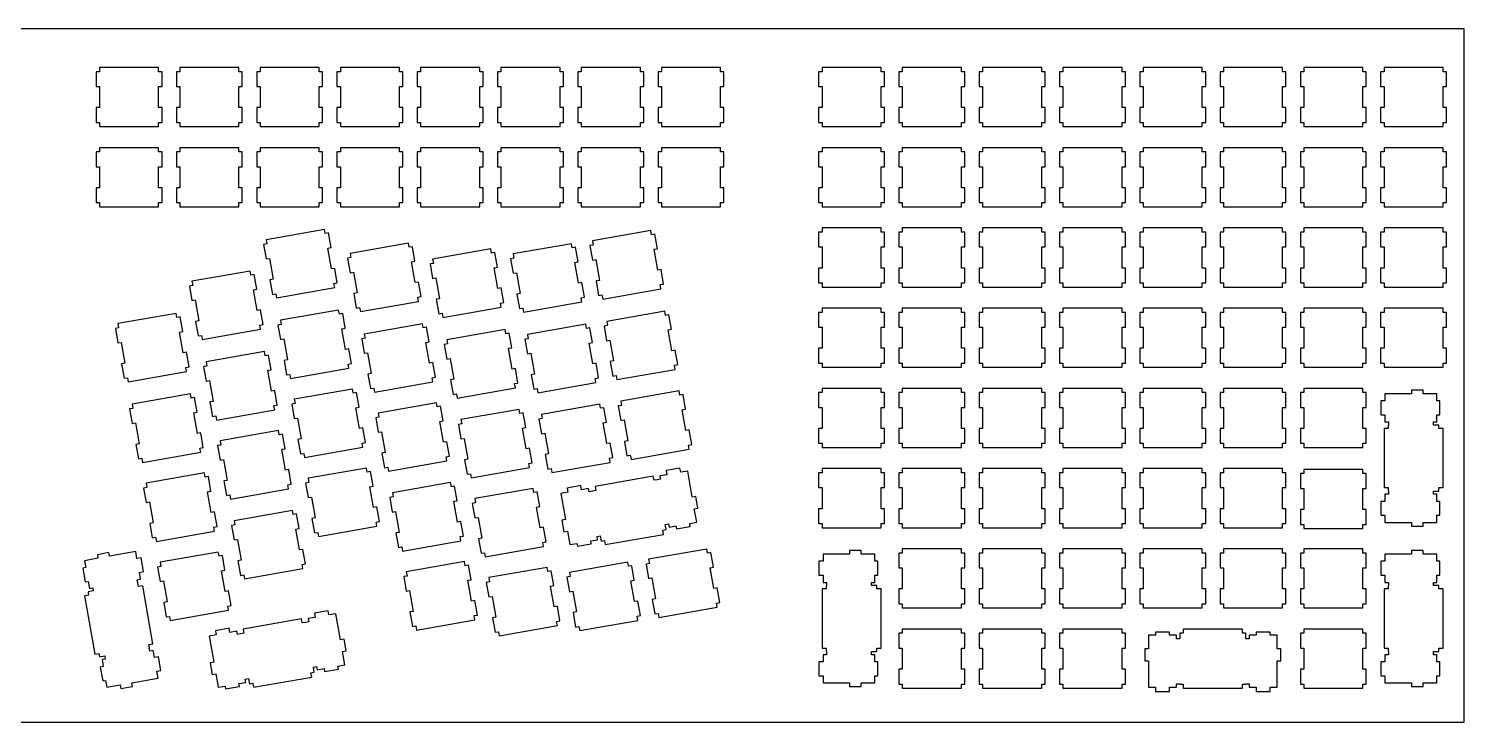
# Model space of a CAD drawing. Header units: millimetres. Extents: x 0 to 680, y 0 to 164.
# Drawn here: x 339.8 to 679.5, y 0 to 164.2 of the extents above; entities that cross this region are included whole.
import ezdxf

# ---------------------------------------------------------------- set-up
doc = ezdxf.new("R2010")
doc.units = ezdxf.units.MM
doc.layers.add('Layer1', color=7, linetype='CONTINUOUS')

msp = doc.modelspace()

# ---------------------------------------------------------------- linework, layer by layer
at = {"layer": 'Layer1'}
for points in [[(0, 0), (679.5, 0), (679.5, 164.25), (0, 164.25), (0, 0)], [(370.5, 142.07), (371.3, 142.07), (371.3, 145.57), (370.5, 145.57), (370.5, 150.57), (371.3, 150.57), (371.3, 154.07), (370.5, 154.07), (370.5, 155.07), (356.5, 155.07), (356.5, 154.07), (355.7, 154.07), (355.7, 150.57), (356.5, 150.57), (356.5, 145.57), (355.7, 145.57), (355.7, 142.07), (356.5, 142.07), (356.5, 141.07), (370.5, 141.07), (370.5, 142.07)], [(389.5, 142.07), (390.3, 142.07), (390.3, 145.57), (389.5, 145.57), (389.5, 150.57), (390.3, 150.57), (390.3, 154.07), (389.5, 154.07), (389.5, 155.07), (375.5, 155.07), (375.5, 154.07), (374.7, 154.07), (374.7, 150.57), (375.5, 150.57), (375.5, 145.57), (374.7, 145.57), (374.7, 142.07), (375.5, 142.07), (375.5, 141.07), (389.5, 141.07), (389.5, 142.07)], [(408.5, 142.07), (409.3, 142.07), (409.3, 145.57), (408.5, 145.57), (408.5, 150.57), (409.3, 150.57), (409.3, 154.07), (408.5, 154.07), (408.5, 155.07), (394.5, 155.07), (394.5, 154.07), (393.7, 154.07), (393.7, 150.57), (394.5, 150.57), (394.5, 145.57), (393.7, 145.57), (393.7, 142.07), (394.5, 142.07), (394.5, 141.07), (408.5, 141.07), (408.5, 142.07)], [(427.5, 142.07), (428.3, 142.07), (428.3, 145.57), (427.5, 145.57), (427.5, 150.57), (428.3, 150.57), (428.3, 154.07), (427.5, 154.07), (427.5, 155.07), (413.5, 155.07), (413.5, 154.07), (412.7, 154.07), (412.7, 150.57), (413.5, 150.57), (413.5, 145.57), (412.7, 145.57), (412.7, 142.07), (413.5, 142.07), (413.5, 141.07), (427.5, 141.07), (427.5, 142.07)], [(446.5, 142.07), (447.3, 142.07), (447.3, 145.57), (446.5, 145.57), (446.5, 150.57), (447.3, 150.57), (447.3, 154.07), (446.5, 154.07), (446.5, 155.07), (432.5, 155.07), (432.5, 154.07), (431.7, 154.07), (431.7, 150.57), (432.5, 150.57), (432.5, 145.57), (431.7, 145.57), (431.7, 142.07), (432.5, 142.07), (432.5, 141.07), (446.5, 141.07), (446.5, 142.07)], [(465.5, 142.07), (466.3, 142.07), (466.3, 145.57), (465.5, 145.57), (465.5, 150.57), (466.3, 150.57), (466.3, 154.07), (465.5, 154.07), (465.5, 155.07), (451.5, 155.07), (451.5, 154.07), (450.7, 154.07), (450.7, 150.57), (451.5, 150.57), (451.5, 145.57), (450.7, 145.57), (450.7, 142.07), (451.5, 142.07), (451.5, 141.07), (465.5, 141.07), (465.5, 142.07)], [(484.5, 142.07), (485.3, 142.07), (485.3, 145.57), (484.5, 145.57), (484.5, 150.57), (485.3, 150.57), (485.3, 154.07), (484.5, 154.07), (484.5, 155.07), (470.5, 155.07), (470.5, 154.07), (469.7, 154.07), (469.7, 150.57), (470.5, 150.57), (470.5, 145.57), (469.7, 145.57), (469.7, 142.07), (470.5, 142.07), (470.5, 141.07), (484.5, 141.07), (484.5, 142.07)], [(503.5, 142.07), (504.3, 142.07), (504.3, 145.57), (503.5, 145.57), (503.5, 150.57), (504.3, 150.57), (504.3, 154.07), (503.5, 154.07), (503.5, 155.07), (489.5, 155.07), (489.5, 154.07), (488.7, 154.07), (488.7, 150.57), (489.5, 150.57), (489.5, 145.57), (488.7, 145.57), (488.7, 142.07), (489.5, 142.07), (489.5, 141.07), (503.5, 141.07), (503.5, 142.07)], [(541.5, 142.07), (542.3, 142.07), (542.3, 145.57), (541.5, 145.57), (541.5, 150.57), (542.3, 150.57), (542.3, 154.07), (541.5, 154.07), (541.5, 155.07), (527.5, 155.07), (527.5, 154.07), (526.7, 154.07), (526.7, 150.57), (527.5, 150.57), (527.5, 145.57), (526.7, 145.57), (526.7, 142.07), (527.5, 142.07), (527.5, 141.07), (541.5, 141.07), (541.5, 142.07)], [(560.5, 142.07), (561.3, 142.07), (561.3, 145.57), (560.5, 145.57), (560.5, 150.57), (561.3, 150.57), (561.3, 154.07), (560.5, 154.07), (560.5, 155.07), (546.5, 155.07), (546.5, 154.07), (545.7, 154.07), (545.7, 150.57), (546.5, 150.57), (546.5, 145.57), (545.7, 145.57), (545.7, 142.07), (546.5, 142.07), (546.5, 141.07), (560.5, 141.07), (560.5, 142.07)], [(579.5, 142.07), (580.3, 142.07), (580.3, 145.57), (579.5, 145.57), (579.5, 150.57), (580.3, 150.57), (580.3, 154.07), (579.5, 154.07), (579.5, 155.07), (565.5, 155.07), (565.5, 154.07), (564.7, 154.07), (564.7, 150.57), (565.5, 150.57), (565.5, 145.57), (564.7, 145.57), (564.7, 142.07), (565.5, 142.07), (565.5, 141.07), (579.5, 141.07), (579.5, 142.07)], [(598.5, 142.07), (599.3, 142.07), (599.3, 145.57), (598.5, 145.57), (598.5, 150.57), (599.3, 150.57), (599.3, 154.07), (598.5, 154.07), (598.5, 155.07), (584.5, 155.07), (584.5, 154.07), (583.7, 154.07), (583.7, 150.57), (584.5, 150.57), (584.5, 145.57), (583.7, 145.57), (583.7, 142.07), (584.5, 142.07), (584.5, 141.07), (598.5, 141.07), (598.5, 142.07)], [(617.5, 142.07), (618.3, 142.07), (618.3, 145.57), (617.5, 145.57), (617.5, 150.57), (618.3, 150.57), (618.3, 154.07), (617.5, 154.07), (617.5, 155.07), (603.5, 155.07), (603.5, 154.07), (602.7, 154.07), (602.7, 150.57), (603.5, 150.57), (603.5, 145.57), (602.7, 145.57), (602.7, 142.07), (603.5, 142.07), (603.5, 141.07), (617.5, 141.07), (617.5, 142.07)], [(636.5, 142.07), (637.3, 142.07), (637.3, 145.57), (636.5, 145.57), (636.5, 150.57), (637.3, 150.57), (637.3, 154.07), (636.5, 154.07), (636.5, 155.07), (622.5, 155.07), (622.5, 154.07), (621.7, 154.07), (621.7, 150.57), (622.5, 150.57), (622.5, 145.57), (621.7, 145.57), (621.7, 142.07), (622.5, 142.07), (622.5, 141.07), (636.5, 141.07), (636.5, 142.07)], [(655.5, 142.07), (656.3, 142.07), (656.3, 145.57), (655.5, 145.57), (655.5, 150.57), (656.3, 150.57), (656.3, 154.07), (655.5, 154.07), (655.5, 155.07), (641.5, 155.07), (641.5, 154.07), (640.7, 154.07), (640.7, 150.57), (641.5, 150.57), (641.5, 145.57), (640.7, 145.57), (640.7, 142.07), (641.5, 142.07), (641.5, 141.07), (655.5, 141.07), (655.5, 142.07)], [(674.5, 142.07), (675.3, 142.07), (675.3, 145.57), (674.5, 145.57), (674.5, 150.57), (675.3, 150.57), (675.3, 154.07), (674.5, 154.07), (674.5, 155.07), (660.5, 155.07), (660.5, 154.07), (659.7, 154.07), (659.7, 150.57), (660.5, 150.57), (660.5, 145.57), (659.7, 145.57), (659.7, 142.07), (660.5, 142.07), (660.5, 141.07), (674.5, 141.07), (674.5, 142.07)], [(370.5, 123.07), (371.3, 123.07), (371.3, 126.57), (370.5, 126.57), (370.5, 131.57), (371.3, 131.57), (371.3, 135.07), (370.5, 135.07), (370.5, 136.07), (356.5, 136.07), (356.5, 135.07), (355.7, 135.07), (355.7, 131.57), (356.5, 131.57), (356.5, 126.57), (355.7, 126.57), (355.7, 123.07), (356.5, 123.07), (356.5, 122.07), (370.5, 122.07), (370.5, 123.07)], [(389.5, 123.07), (390.3, 123.07), (390.3, 126.57), (389.5, 126.57), (389.5, 131.57), (390.3, 131.57), (390.3, 135.07), (389.5, 135.07), (389.5, 136.07), (375.5, 136.07), (375.5, 135.07), (374.7, 135.07), (374.7, 131.57), (375.5, 131.57), (375.5, 126.57), (374.7, 126.57), (374.7, 123.07), (375.5, 123.07), (375.5, 122.07), (389.5, 122.07), (389.5, 123.07)], [(408.5, 123.07), (409.3, 123.07), (409.3, 126.57), (408.5, 126.57), (408.5, 131.57), (409.3, 131.57), (409.3, 135.07), (408.5, 135.07), (408.5, 136.07), (394.5, 136.07), (394.5, 135.07), (393.7, 135.07), (393.7, 131.57), (394.5, 131.57), (394.5, 126.57), (393.7, 126.57), (393.7, 123.07), (394.5, 123.07), (394.5, 122.07), (408.5, 122.07), (408.5, 123.07)], [(427.5, 123.07), (428.3, 123.07), (428.3, 126.57), (427.5, 126.57), (427.5, 131.57), (428.3, 131.57), (428.3, 135.07), (427.5, 135.07), (427.5, 136.07), (413.5, 136.07), (413.5, 135.07), (412.7, 135.07), (412.7, 131.57), (413.5, 131.57), (413.5, 126.57), (412.7, 126.57), (412.7, 123.07), (413.5, 123.07), (413.5, 122.07), (427.5, 122.07), (427.5, 123.07)], [(446.5, 123.07), (447.3, 123.07), (447.3, 126.57), (446.5, 126.57), (446.5, 131.57), (447.3, 131.57), (447.3, 135.07), (446.5, 135.07), (446.5, 136.07), (432.5, 136.07), (432.5, 135.07), (431.7, 135.07), (431.7, 131.57), (432.5, 131.57), (432.5, 126.57), (431.7, 126.57), (431.7, 123.07), (432.5, 123.07), (432.5, 122.07), (446.5, 122.07), (446.5, 123.07)], [(465.5, 123.07), (466.3, 123.07), (466.3, 126.57), (465.5, 126.57), (465.5, 131.57), (466.3, 131.57), (466.3, 135.07), (465.5, 135.07), (465.5, 136.07), (451.5, 136.07), (451.5, 135.07), (450.7, 135.07), (450.7, 131.57), (451.5, 131.57), (451.5, 126.57), (450.7, 126.57), (450.7, 123.07), (451.5, 123.07), (451.5, 122.07), (465.5, 122.07), (465.5, 123.07)], [(484.5, 123.07), (485.3, 123.07), (485.3, 126.57), (484.5, 126.57), (484.5, 131.57), (485.3, 131.57), (485.3, 135.07), (484.5, 135.07), (484.5, 136.07), (470.5, 136.07), (470.5, 135.07), (469.7, 135.07), (469.7, 131.57), (470.5, 131.57), (470.5, 126.57), (469.7, 126.57), (469.7, 123.07), (470.5, 123.07), (470.5, 122.07), (484.5, 122.07), (484.5, 123.07)], [(503.5, 123.07), (504.3, 123.07), (504.3, 126.57), (503.5, 126.57), (503.5, 131.57), (504.3, 131.57), (504.3, 135.07), (503.5, 135.07), (503.5, 136.07), (489.5, 136.07), (489.5, 135.07), (488.7, 135.07), (488.7, 131.57), (489.5, 131.57), (489.5, 126.57), (488.7, 126.57), (488.7, 123.07), (489.5, 123.07), (489.5, 122.07), (503.5, 122.07), (503.5, 123.07)], [(541.5, 123.07), (542.3, 123.07), (542.3, 126.57), (541.5, 126.57), (541.5, 131.57), (542.3, 131.57), (542.3, 135.07), (541.5, 135.07), (541.5, 136.07), (527.5, 136.07), (527.5, 135.07), (526.7, 135.07), (526.7, 131.57), (527.5, 131.57), (527.5, 126.57), (526.7, 126.57), (526.7, 123.07), (527.5, 123.07), (527.5, 122.07), (541.5, 122.07), (541.5, 123.07)], [(560.5, 123.07), (561.3, 123.07), (561.3, 126.57), (560.5, 126.57), (560.5, 131.57), (561.3, 131.57), (561.3, 135.07), (560.5, 135.07), (560.5, 136.07), (546.5, 136.07), (546.5, 135.07), (545.7, 135.07), (545.7, 131.57), (546.5, 131.57), (546.5, 126.57), (545.7, 126.57), (545.7, 123.07), (546.5, 123.07), (546.5, 122.07), (560.5, 122.07), (560.5, 123.07)], [(579.5, 123.07), (580.3, 123.07), (580.3, 126.57), (579.5, 126.57), (579.5, 131.57), (580.3, 131.57), (580.3, 135.07), (579.5, 135.07), (579.5, 136.07), (565.5, 136.07), (565.5, 135.07), (564.7, 135.07), (564.7, 131.57), (565.5, 131.57), (565.5, 126.57), (564.7, 126.57), (564.7, 123.07), (565.5, 123.07), (565.5, 122.07), (579.5, 122.07), (579.5, 123.07)], [(598.5, 123.07), (599.3, 123.07), (599.3, 126.57), (598.5, 126.57), (598.5, 131.57), (599.3, 131.57), (599.3, 135.07), (598.5, 135.07), (598.5, 136.07), (584.5, 136.07), (584.5, 135.07), (583.7, 135.07), (583.7, 131.57), (584.5, 131.57), (584.5, 126.57), (583.7, 126.57), (583.7, 123.07), (584.5, 123.07), (584.5, 122.07), (598.5, 122.07), (598.5, 123.07)], [(617.5, 123.07), (618.3, 123.07), (618.3, 126.57), (617.5, 126.57), (617.5, 131.57), (618.3, 131.57), (618.3, 135.07), (617.5, 135.07), (617.5, 136.07), (603.5, 136.07), (603.5, 135.07), (602.7, 135.07), (602.7, 131.57), (603.5, 131.57), (603.5, 126.57), (602.7, 126.57), (602.7, 123.07), (603.5, 123.07), (603.5, 122.07), (617.5, 122.07), (617.5, 123.07)], [(636.5, 123.07), (637.3, 123.07), (637.3, 126.57), (636.5, 126.57), (636.5, 131.57), (637.3, 131.57), (637.3, 135.07), (636.5, 135.07), (636.5, 136.07), (622.5, 136.07), (622.5, 135.07), (621.7, 135.07), (621.7, 131.57), (622.5, 131.57), (622.5, 126.57), (621.7, 126.57), (621.7, 123.07), (622.5, 123.07), (622.5, 122.07), (636.5, 122.07), (636.5, 123.07)], [(655.5, 123.07), (656.3, 123.07), (656.3, 126.57), (655.5, 126.57), (655.5, 131.57), (656.3, 131.57), (656.3, 135.07), (655.5, 135.07), (655.5, 136.07), (641.5, 136.07), (641.5, 135.07), (640.7, 135.07), (640.7, 131.57), (641.5, 131.57), (641.5, 126.57), (640.7, 126.57), (640.7, 123.07), (641.5, 123.07), (641.5, 122.07), (655.5, 122.07), (655.5, 123.07)], [(674.5, 123.07), (675.3, 123.07), (675.3, 126.57), (674.5, 126.57), (674.5, 131.57), (675.3, 131.57), (675.3, 135.07), (674.5, 135.07), (674.5, 136.07), (660.5, 136.07), (660.5, 135.07), (659.7, 135.07), (659.7, 131.57), (660.5, 131.57), (660.5, 126.57), (659.7, 126.57), (659.7, 123.07), (660.5, 123.07), (660.5, 122.07), (674.5, 122.07), (674.5, 123.07)], [(411.9903, 103.9153), (412.7782, 104.0542), (412.1704, 107.5011), (411.3826, 107.3622), (410.5143, 112.2862), (411.3022, 112.4251), (410.6944, 115.8719), (409.9066, 115.733), (409.7329, 116.7178), (395.9456, 114.2868), (396.1192, 113.3019), (395.3314, 113.163), (395.9392, 109.7162), (396.727, 109.8551), (397.5953, 104.9311), (396.8074, 104.7922), (397.4152, 101.3453), (398.203, 101.4843), (398.3767, 100.4994), (412.164, 102.9305), (411.9903, 103.9153)], [(489.2112, 103.6404), (489.9991, 103.7793), (489.3913, 107.2262), (488.6035, 107.0872), (487.7352, 112.0113), (488.5231, 112.1502), (487.9153, 115.597), (487.1274, 115.4581), (486.9538, 116.4429), (473.1665, 114.0118), (473.3401, 113.027), (472.5523, 112.8881), (473.1601, 109.4413), (473.9479, 109.5802), (474.8161, 104.6562), (474.0283, 104.5173), (474.6361, 101.0704), (475.4239, 101.2093), (475.5976, 100.2245), (489.3849, 102.6556), (489.2112, 103.6404)], [(541.5, 104.07), (542.3, 104.07), (542.3, 107.57), (541.5, 107.57), (541.5, 112.57), (542.3, 112.57), (542.3, 116.07), (541.5, 116.07), (541.5, 117.07), (527.5, 117.07), (527.5, 116.07), (526.7, 116.07), (526.7, 112.57), (527.5, 112.57), (527.5, 107.57), (526.7, 107.57), (526.7, 104.07), (527.5, 104.07), (527.5, 103.07), (541.5, 103.07), (541.5, 104.07)], [(560.5, 104.07), (561.3, 104.07), (561.3, 107.57), (560.5, 107.57), (560.5, 112.57), (561.3, 112.57), (561.3, 116.07), (560.5, 116.07), (560.5, 117.07), (546.5, 117.07), (546.5, 116.07), (545.7, 116.07), (545.7, 112.57), (546.5, 112.57), (546.5, 107.57), (545.7, 107.57), (545.7, 104.07), (546.5, 104.07), (546.5, 103.07), (560.5, 103.07), (560.5, 104.07)], [(579.5, 104.07), (580.3, 104.07), (580.3, 107.57), (579.5, 107.57), (579.5, 112.57), (580.3, 112.57), (580.3, 116.07), (579.5, 116.07), (579.5, 117.07), (565.5, 117.07), (565.5, 116.07), (564.7, 116.07), (564.7, 112.57), (565.5, 112.57), (565.5, 107.57), (564.7, 107.57), (564.7, 104.07), (565.5, 104.07), (565.5, 103.07), (579.5, 103.07), (579.5, 104.07)], [(598.5, 104.07), (599.3, 104.07), (599.3, 107.57), (598.5, 107.57), (598.5, 112.57), (599.3, 112.57), (599.3, 116.07), (598.5, 116.07), (598.5, 117.07), (584.5, 117.07), (584.5, 116.07), (583.7, 116.07), (583.7, 112.57), (584.5, 112.57), (584.5, 107.57), (583.7, 107.57), (583.7, 104.07), (584.5, 104.07), (584.5, 103.07), (598.5, 103.07), (598.5, 104.07)], [(617.5, 104.07), (618.3, 104.07), (618.3, 107.57), (617.5, 107.57), (617.5, 112.57), (618.3, 112.57), (618.3, 116.07), (617.5, 116.07), (617.5, 117.07), (603.5, 117.07), (603.5, 116.07), (602.7, 116.07), (602.7, 112.57), (603.5, 112.57), (603.5, 107.57), (602.7, 107.57), (602.7, 104.07), (603.5, 104.07), (603.5, 103.07), (617.5, 103.07), (617.5, 104.07)], [(636.5, 104.07), (637.3, 104.07), (637.3, 107.57), (636.5, 107.57), (636.5, 112.57), (637.3, 112.57), (637.3, 116.07), (636.5, 116.07), (636.5, 117.07), (622.5, 117.07), (622.5, 116.07), (621.7, 116.07), (621.7, 112.57), (622.5, 112.57), (622.5, 107.57), (621.7, 107.57), (621.7, 104.07), (622.5, 104.07), (622.5, 103.07), (636.5, 103.07), (636.5, 104.07)], [(655.5, 104.07), (656.3, 104.07), (656.3, 107.57), (655.5, 107.57), (655.5, 112.57), (656.3, 112.57), (656.3, 116.07), (655.5, 116.07), (655.5, 117.07), (641.5, 117.07), (641.5, 116.07), (640.7, 116.07), (640.7, 112.57), (641.5, 112.57), (641.5, 107.57), (640.7, 107.57), (640.7, 104.07), (641.5, 104.07), (641.5, 103.07), (655.5, 103.07), (655.5, 104.07)], [(674.5, 104.07), (675.3, 104.07), (675.3, 107.57), (674.5, 107.57), (674.5, 112.57), (675.3, 112.57), (675.3, 116.07), (674.5, 116.07), (674.5, 117.07), (660.5, 117.07), (660.5, 116.07), (659.7, 116.07), (659.7, 112.57), (660.5, 112.57), (660.5, 107.57), (659.7, 107.57), (659.7, 104.07), (660.5, 104.07), (660.5, 103.07), (674.5, 103.07), (674.5, 104.07)], [(431.8564, 100.6657), (432.6443, 100.8046), (432.0365, 104.2514), (431.2487, 104.1125), (430.3804, 109.0365), (431.1683, 109.1755), (430.5605, 112.6223), (429.7727, 112.4834), (429.599, 113.4682), (415.8117, 111.0371), (415.9854, 110.0523), (415.1975, 109.9134), (415.8053, 106.4665), (416.5931, 106.6055), (417.4614, 101.6814), (416.6735, 101.5425), (417.2813, 98.0957), (418.0691, 98.2346), (418.2428, 97.2498), (432.0301, 99.6809), (431.8564, 100.6657)], [(470.4669, 100.5282), (471.2547, 100.6671), (470.647, 104.114), (469.8591, 103.975), (468.9909, 108.8991), (469.7787, 109.038), (469.171, 112.4848), (468.3831, 112.3459), (468.2095, 113.3307), (454.4222, 110.8996), (454.5958, 109.9148), (453.808, 109.7759), (454.4157, 106.3291), (455.2036, 106.468), (456.0718, 101.544), (455.284, 101.405), (455.8917, 97.9582), (456.6796, 98.0971), (456.8532, 97.1123), (470.6405, 99.5434), (470.4669, 100.5282)], [(451.3926, 99.2871), (452.1805, 99.4261), (451.5727, 102.8729), (450.7848, 102.734), (449.9166, 107.658), (450.7044, 107.7969), (450.0967, 111.2438), (449.3088, 111.1048), (449.1352, 112.0896), (435.3479, 109.6586), (435.5215, 108.6738), (434.7337, 108.5348), (435.3414, 105.088), (436.1293, 105.2269), (436.9975, 100.3029), (436.2097, 100.164), (436.8175, 96.7172), (437.6053, 96.8561), (437.779, 95.8713), (451.5663, 98.3023), (451.3926, 99.2871)], [(394.4337, 94.067), (395.2216, 94.206), (394.6138, 97.6528), (393.826, 97.5139), (392.9577, 102.4379), (393.7456, 102.5768), (393.1378, 106.0237), (392.35, 105.8847), (392.1763, 106.8695), (378.389, 104.4385), (378.5627, 103.4537), (377.7748, 103.3147), (378.3826, 99.8679), (379.1704, 100.0068), (380.0387, 95.0828), (379.2508, 94.9439), (379.8586, 91.497), (380.6464, 91.636), (380.8201, 90.6512), (394.6074, 93.0822), (394.4337, 94.067)], [(376.9101, 84.0316), (377.698, 84.1706), (377.0902, 87.6174), (376.3024, 87.4785), (375.4341, 92.4025), (376.222, 92.5414), (375.6142, 95.9882), (374.8264, 95.8493), (374.6527, 96.8341), (360.8654, 94.4031), (361.0391, 93.4183), (360.2512, 93.2793), (360.859, 89.8325), (361.6468, 89.9714), (362.5151, 85.0474), (361.7272, 84.9085), (362.335, 81.4616), (363.1228, 81.6006), (363.2965, 80.6158), (377.0838, 83.0468), (376.9101, 84.0316)], [(415.3556, 84.8298), (416.1435, 84.9687), (415.5357, 88.4155), (414.7479, 88.2766), (413.8796, 93.2006), (414.6675, 93.3395), (414.0597, 96.7864), (413.2719, 96.6474), (413.0982, 97.6323), (399.3109, 95.2012), (399.4845, 94.2164), (398.6967, 94.0775), (399.3045, 90.6306), (400.0923, 90.7695), (400.9606, 85.8455), (400.1727, 85.7066), (400.7805, 82.2598), (401.5683, 82.3987), (401.742, 81.4139), (415.5293, 83.8449), (415.3556, 84.8298)], [(492.5765, 84.5548), (493.3644, 84.6938), (492.7566, 88.1406), (491.9688, 88.0017), (491.1005, 92.9257), (491.8884, 93.0646), (491.2806, 96.5115), (490.4927, 96.3725), (490.3191, 97.3573), (476.5318, 94.9263), (476.7054, 93.9415), (475.9176, 93.8025), (476.5254, 90.3557), (477.3132, 90.4946), (478.1814, 85.5706), (477.3936, 85.4317), (478.0014, 81.9848), (478.7892, 82.1238), (478.9629, 81.139), (492.7502, 83.57), (492.5765, 84.5548)], [(541.5, 85.07), (542.3, 85.07), (542.3, 88.57), (541.5, 88.57), (541.5, 93.57), (542.3, 93.57), (542.3, 97.07), (541.5, 97.07), (541.5, 98.07), (527.5, 98.07), (527.5, 97.07), (526.7, 97.07), (526.7, 93.57), (527.5, 93.57), (527.5, 88.57), (526.7, 88.57), (526.7, 85.07), (527.5, 85.07), (527.5, 84.07), (541.5, 84.07), (541.5, 85.07)], [(560.5, 85.07), (561.3, 85.07), (561.3, 88.57), (560.5, 88.57), (560.5, 93.57), (561.3, 93.57), (561.3, 97.07), (560.5, 97.07), (560.5, 98.07), (546.5, 98.07), (546.5, 97.07), (545.7, 97.07), (545.7, 93.57), (546.5, 93.57), (546.5, 88.57), (545.7, 88.57), (545.7, 85.07), (546.5, 85.07), (546.5, 84.07), (560.5, 84.07), (560.5, 85.07)], [(579.5, 85.07), (580.3, 85.07), (580.3, 88.57), (579.5, 88.57), (579.5, 93.57), (580.3, 93.57), (580.3, 97.07), (579.5, 97.07), (579.5, 98.07), (565.5, 98.07), (565.5, 97.07), (564.7, 97.07), (564.7, 93.57), (565.5, 93.57), (565.5, 88.57), (564.7, 88.57), (564.7, 85.07), (565.5, 85.07), (565.5, 84.07), (579.5, 84.07), (579.5, 85.07)], [(598.5, 85.07), (599.3, 85.07), (599.3, 88.57), (598.5, 88.57), (598.5, 93.57), (599.3, 93.57), (599.3, 97.07), (598.5, 97.07), (598.5, 98.07), (584.5, 98.07), (584.5, 97.07), (583.7, 97.07), (583.7, 93.57), (584.5, 93.57), (584.5, 88.57), (583.7, 88.57), (583.7, 85.07), (584.5, 85.07), (584.5, 84.07), (598.5, 84.07), (598.5, 85.07)], [(617.5, 85.07), (618.3, 85.07), (618.3, 88.57), (617.5, 88.57), (617.5, 93.57), (618.3, 93.57), (618.3, 97.07), (617.5, 97.07), (617.5, 98.07), (603.5, 98.07), (603.5, 97.07), (602.7, 97.07), (602.7, 93.57), (603.5, 93.57), (603.5, 88.57), (602.7, 88.57), (602.7, 85.07), (603.5, 85.07), (603.5, 84.07), (617.5, 84.07), (617.5, 85.07)], [(636.5, 85.07), (637.3, 85.07), (637.3, 88.57), (636.5, 88.57), (636.5, 93.57), (637.3, 93.57), (637.3, 97.07), (636.5, 97.07), (636.5, 98.07), (622.5, 98.07), (622.5, 97.07), (621.7, 97.07), (621.7, 93.57), (622.5, 93.57), (622.5, 88.57), (621.7, 88.57), (621.7, 85.07), (622.5, 85.07), (622.5, 84.07), (636.5, 84.07), (636.5, 85.07)], [(655.5, 85.07), (656.3, 85.07), (656.3, 88.57), (655.5, 88.57), (655.5, 93.57), (656.3, 93.57), (656.3, 97.07), (655.5, 97.07), (655.5, 98.07), (641.5, 98.07), (641.5, 97.07), (640.7, 97.07), (640.7, 93.57), (641.5, 93.57), (641.5, 88.57), (640.7, 88.57), (640.7, 85.07), (641.5, 85.07), (641.5, 84.07), (655.5, 84.07), (655.5, 85.07)], [(674.5, 85.07), (675.3, 85.07), (675.3, 88.57), (674.5, 88.57), (674.5, 93.57), (675.3, 93.57), (675.3, 97.07), (674.5, 97.07), (674.5, 98.07), (660.5, 98.07), (660.5, 97.07), (659.7, 97.07), (659.7, 93.57), (660.5, 93.57), (660.5, 88.57), (659.7, 88.57), (659.7, 85.07), (660.5, 85.07), (660.5, 84.07), (674.5, 84.07), (674.5, 85.07)], [(435.2217, 81.5801), (436.0096, 81.719), (435.4018, 85.1658), (434.614, 85.0269), (433.7457, 89.951), (434.5336, 90.0899), (433.9258, 93.5367), (433.138, 93.3978), (432.9643, 94.3826), (419.177, 91.9515), (419.3507, 90.9667), (418.5628, 90.8278), (419.1706, 87.381), (419.9584, 87.5199), (420.8267, 82.5958), (420.0388, 82.4569), (420.6466, 79.0101), (421.4344, 79.149), (421.6081, 78.1642), (435.3954, 80.5953), (435.2217, 81.5801)], [(454.7579, 80.2016), (455.5458, 80.3405), (454.938, 83.7873), (454.1501, 83.6484), (453.2819, 88.5724), (454.0698, 88.7114), (453.462, 92.1582), (452.6741, 92.0193), (452.5005, 93.0041), (438.7132, 90.573), (438.8868, 89.5882), (438.099, 89.4493), (438.7068, 86.0024), (439.4946, 86.1414), (440.3628, 81.2173), (439.575, 81.0784), (440.1828, 77.6316), (440.9706, 77.7705), (441.1443, 76.7857), (454.9316, 79.2168), (454.7579, 80.2016)], [(473.8322, 81.4426), (474.62, 81.5816), (474.0123, 85.0284), (473.2244, 84.8895), (472.3562, 89.8135), (473.144, 89.9524), (472.5363, 93.3993), (471.7484, 93.2603), (471.5748, 94.2451), (457.7875, 91.8141), (457.9611, 90.8293), (457.1733, 90.6903), (457.781, 87.2435), (458.5689, 87.3824), (459.4371, 82.4584), (458.6493, 82.3195), (459.257, 78.8726), (460.0449, 79.0116), (460.2185, 78.0268), (474.0058, 80.4578), (473.8322, 81.4426)], [(397.799, 74.9815), (398.5869, 75.1204), (397.9791, 78.5672), (397.1913, 78.4283), (396.323, 83.3523), (397.1109, 83.4912), (396.5031, 86.9381), (395.7153, 86.7992), (395.5416, 87.784), (381.7543, 85.3529), (381.928, 84.3681), (381.1401, 84.2292), (381.7479, 80.7823), (382.5357, 80.9213), (383.404, 75.9972), (382.6161, 75.8583), (383.2239, 72.4115), (384.0117, 72.5504), (384.1854, 71.5656), (397.9727, 73.9967), (397.799, 74.9815)], [(418.6549, 66.1184), (419.4428, 66.2573), (418.835, 69.7041), (418.0472, 69.5652), (417.1789, 74.4893), (417.9668, 74.6282), (417.359, 78.075), (416.5712, 77.9361), (416.3975, 78.9209), (402.6102, 76.4898), (402.7839, 75.505), (401.996, 75.3661), (402.6038, 71.9193), (403.3916, 72.0582), (404.2599, 67.1342), (403.472, 66.9952), (404.0798, 63.5484), (404.8676, 63.6873), (405.0413, 62.7025), (418.8286, 65.1336), (418.6549, 66.1184)], [(495.9088, 65.6564), (496.6967, 65.7953), (496.0889, 69.2421), (495.3011, 69.1032), (494.4328, 74.0272), (495.2207, 74.1662), (494.6129, 77.613), (493.8251, 77.4741), (493.6514, 78.4589), (479.8641, 76.0278), (480.0377, 75.043), (479.2499, 74.9041), (479.8577, 71.4573), (480.6455, 71.5962), (481.5138, 66.6721), (480.7259, 66.5332), (481.3337, 63.0864), (482.1215, 63.2253), (482.2952, 62.2405), (496.0825, 64.6716), (495.9088, 65.6564)], [(541.5, 66.07), (542.3, 66.07), (542.3, 69.57), (541.5, 69.57), (541.5, 74.57), (542.3, 74.57), (542.3, 78.07), (541.5, 78.07), (541.5, 79.07), (527.5, 79.07), (527.5, 78.07), (526.7, 78.07), (526.7, 74.57), (527.5, 74.57), (527.5, 69.57), (526.7, 69.57), (526.7, 66.07), (527.5, 66.07), (527.5, 65.07), (541.5, 65.07), (541.5, 66.07)], [(560.5, 66.07), (561.3, 66.07), (561.3, 69.57), (560.5, 69.57), (560.5, 74.57), (561.3, 74.57), (561.3, 78.07), (560.5, 78.07), (560.5, 79.07), (546.5, 79.07), (546.5, 78.07), (545.7, 78.07), (545.7, 74.57), (546.5, 74.57), (546.5, 69.57), (545.7, 69.57), (545.7, 66.07), (546.5, 66.07), (546.5, 65.07), (560.5, 65.07), (560.5, 66.07)], [(579.5, 66.07), (580.3, 66.07), (580.3, 69.57), (579.5, 69.57), (579.5, 74.57), (580.3, 74.57), (580.3, 78.07), (579.5, 78.07), (579.5, 79.07), (565.5, 79.07), (565.5, 78.07), (564.7, 78.07), (564.7, 74.57), (565.5, 74.57), (565.5, 69.57), (564.7, 69.57), (564.7, 66.07), (565.5, 66.07), (565.5, 65.07), (579.5, 65.07), (579.5, 66.07)], [(598.5, 66.07), (599.3, 66.07), (599.3, 69.57), (598.5, 69.57), (598.5, 74.57), (599.3, 74.57), (599.3, 78.07), (598.5, 78.07), (598.5, 79.07), (584.5, 79.07), (584.5, 78.07), (583.7, 78.07), (583.7, 74.57), (584.5, 74.57), (584.5, 69.57), (583.7, 69.57), (583.7, 66.07), (584.5, 66.07), (584.5, 65.07), (598.5, 65.07), (598.5, 66.07)], [(617.5, 66.07), (618.3, 66.07), (618.3, 69.57), (617.5, 69.57), (617.5, 74.57), (618.3, 74.57), (618.3, 78.07), (617.5, 78.07), (617.5, 79.07), (603.5, 79.07), (603.5, 78.07), (602.7, 78.07), (602.7, 74.57), (603.5, 74.57), (603.5, 69.57), (602.7, 69.57), (602.7, 66.07), (603.5, 66.07), (603.5, 65.07), (617.5, 65.07), (617.5, 66.07)], [(636.5, 66.07), (637.3, 66.07), (637.3, 69.57), (636.5, 69.57), (636.5, 74.57), (637.3, 74.57), (637.3, 78.07), (636.5, 78.07), (636.5, 79.07), (622.5, 79.07), (622.5, 78.07), (621.7, 78.07), (621.7, 74.57), (622.5, 74.57), (622.5, 69.57), (621.7, 69.57), (621.7, 66.07), (622.5, 66.07), (622.5, 65.07), (636.5, 65.07), (636.5, 66.07)], [(655.5, 66.07), (656.3, 66.07), (656.3, 69.57), (655.5, 69.57), (655.5, 74.57), (656.3, 74.57), (656.3, 78.07), (655.5, 78.07), (655.5, 79.07), (641.5, 79.07), (641.5, 78.07), (640.7, 78.07), (640.7, 74.57), (641.5, 74.57), (641.5, 69.57), (640.7, 69.57), (640.7, 66.07), (641.5, 66.07), (641.5, 65.07), (655.5, 65.07), (655.5, 66.07)], [(660.73, 72.82), (660.73, 71.145), (661.53, 71.145), (661.53, 70.37), (661.5, 70.37), (661.5, 69.57), (660.5, 69.57), (660.5, 55.57), (661.5, 55.57), (661.5, 54.77), (661.53, 54.77), (661.53, 53.995), (660.73, 53.995), (660.73, 52.32), (659.738, 52.32), (659.738, 49.02), (660.73, 49.02), (660.73, 47.345), (667, 47.345), (667, 46.47), (669.8, 46.47), (669.8, 47.345), (673.03, 47.345), (673.03, 49.02), (673.738, 49.02), (673.738, 52.32), (673.03, 52.32), (673.03, 53.995), (672.23, 53.995), (672.23, 54.77), (673.5, 54.77), (673.5, 55.57), (674.5, 55.57), (674.5, 69.57), (673.5, 69.57), (673.5, 70.37), (672.23, 70.37), (672.23, 71.145), (673.03, 71.145), (673.03, 72.82), (673.738, 72.82), (673.738, 76.12), (673.03, 76.12), (673.03, 77.795), (669.8, 77.795), (669.8, 78.67), (667, 78.67), (667, 77.795), (660.73, 77.795), (660.73, 76.12), (659.738, 76.12), (659.738, 72.82), (660.73, 72.82)], [(380.2755, 64.9461), (381.0633, 65.085), (380.4555, 68.5318), (379.6677, 68.3929), (378.7994, 73.3169), (379.5873, 73.4558), (378.9795, 76.9027), (378.1917, 76.7638), (378.018, 77.7486), (364.2307, 75.3175), (364.4044, 74.3327), (363.6165, 74.1938), (364.2243, 70.7469), (365.0121, 70.8859), (365.8804, 65.9618), (365.0925, 65.8229), (365.7003, 62.3761), (366.4881, 62.515), (366.6618, 61.5302), (380.4491, 63.9613), (380.2755, 64.9461)], [(438.5211, 62.8687), (439.3089, 63.0077), (438.7011, 66.4545), (437.9133, 66.3156), (437.045, 71.2396), (437.8329, 71.3785), (437.2251, 74.8254), (436.4373, 74.6864), (436.2636, 75.6712), (422.4763, 73.2402), (422.65, 72.2554), (421.8621, 72.1164), (422.4699, 68.6696), (423.2577, 68.8085), (424.126, 63.8845), (423.3381, 63.7456), (423.9459, 60.2988), (424.7337, 60.4377), (424.9074, 59.4529), (438.6947, 61.8839), (438.5211, 62.8687)], [(477.1645, 62.5442), (477.9523, 62.6831), (477.3446, 66.1299), (476.5567, 65.991), (475.6885, 70.915), (476.4763, 71.054), (475.8686, 74.5008), (475.0807, 74.3619), (474.9071, 75.3467), (461.1198, 72.9156), (461.2934, 71.9308), (460.5056, 71.7919), (461.1133, 68.3451), (461.9012, 68.484), (462.7694, 63.5599), (461.9816, 63.421), (462.5893, 59.9742), (463.3772, 60.1131), (463.5508, 59.1283), (477.3381, 61.5594), (477.1645, 62.5442)], [(458.0902, 61.3031), (458.8781, 61.442), (458.2703, 64.8889), (457.4825, 64.7499), (456.6142, 69.674), (457.4021, 69.8129), (456.7943, 73.2597), (456.0064, 73.1208), (455.8328, 74.1056), (442.0455, 71.6745), (442.2191, 70.6897), (441.4313, 70.5508), (442.0391, 67.104), (442.8269, 67.2429), (443.6951, 62.3189), (442.9073, 62.1799), (443.5151, 58.7331), (444.3029, 58.872), (444.4766, 57.8872), (458.2639, 60.3183), (458.0902, 61.3031)], [(401.0984, 56.2701), (401.8862, 56.409), (401.2784, 59.8559), (400.4906, 59.7169), (399.6223, 64.641), (400.4102, 64.7799), (399.8024, 68.2267), (399.0146, 68.0878), (398.8409, 69.0726), (385.0536, 66.6415), (385.2273, 65.6567), (384.4394, 65.5178), (385.0472, 62.071), (385.835, 62.2099), (386.7033, 57.2859), (385.9154, 57.147), (386.5232, 53.7001), (387.3111, 53.839), (387.4847, 52.8542), (401.272, 55.2853), (401.0984, 56.2701)], [(383.5748, 46.2347), (384.3626, 46.3736), (383.7548, 49.8205), (382.967, 49.6815), (382.0988, 54.6056), (382.8866, 54.7445), (382.2788, 58.1913), (381.491, 58.0524), (381.3173, 59.0372), (367.53, 56.6061), (367.7037, 55.6213), (366.9158, 55.4824), (367.5236, 52.0356), (368.3114, 52.1745), (369.1797, 47.2505), (368.3918, 47.1116), (368.9996, 43.6647), (369.7875, 43.8036), (369.9611, 42.8188), (383.7484, 45.2499), (383.5748, 46.2347)], [(421.9543, 47.4071), (422.7421, 47.546), (422.1343, 50.9928), (421.3465, 50.8539), (420.4783, 55.7779), (421.2661, 55.9168), (420.6583, 59.3637), (419.8705, 59.2247), (419.6968, 60.2096), (405.9095, 57.7785), (406.0832, 56.7937), (405.2953, 56.6548), (405.9031, 53.2079), (406.6909, 53.3468), (407.5592, 48.4228), (406.7713, 48.2839), (407.3791, 44.8371), (408.167, 44.976), (408.3406, 43.9912), (422.1279, 46.4222), (421.9543, 47.4071)], [(490.8026, 58.6228), (489.1531, 58.332), (489.292, 57.5441), (488.5288, 57.4096), (488.5236, 57.4391), (487.7357, 57.3002), (487.5621, 58.285), (473.7747, 55.8539), (473.9484, 54.8691), (473.1606, 54.7302), (473.1658, 54.7006), (472.4025, 54.5661), (472.2636, 55.3539), (470.6141, 55.0631), (470.4418, 56.04), (467.1919, 55.4669), (467.3642, 54.49), (465.7146, 54.1992), (466.8034, 48.0244), (465.9417, 47.8725), (466.4279, 45.115), (467.2896, 45.2669), (467.8505, 42.086), (469.5001, 42.3769), (469.623, 41.6796), (472.8729, 42.2527), (472.7499, 42.9499), (474.3995, 43.2408), (474.2606, 44.0286), (475.0238, 44.1632), (475.2443, 42.9125), (476.0322, 43.0514), (476.2058, 42.0666), (489.9931, 44.4977), (489.8195, 45.4825), (490.6073, 45.6214), (490.3868, 46.8721), (491.15, 47.0067), (491.2889, 46.2188), (492.9385, 46.5097), (493.0614, 45.8125), (496.3113, 46.3855), (496.1884, 47.0827), (497.8379, 47.3736), (497.277, 50.5545), (498.1387, 50.7065), (497.6525, 53.4639), (496.7908, 53.312), (495.702, 59.4867), (494.0525, 59.1959), (493.8802, 60.1728), (490.6304, 59.5998), (490.8026, 58.6228)], [(541.5, 47.07), (542.3, 47.07), (542.3, 50.57), (541.5, 50.57), (541.5, 55.57), (542.3, 55.57), (542.3, 59.07), (541.5, 59.07), (541.5, 60.07), (527.5, 60.07), (527.5, 59.07), (526.7, 59.07), (526.7, 55.57), (527.5, 55.57), (527.5, 50.57), (526.7, 50.57), (526.7, 47.07), (527.5, 47.07), (527.5, 46.07), (541.5, 46.07), (541.5, 47.07)], [(560.5, 47.07), (561.3, 47.07), (561.3, 50.57), (560.5, 50.57), (560.5, 55.57), (561.3, 55.57), (561.3, 59.07), (560.5, 59.07), (560.5, 60.07), (546.5, 60.07), (546.5, 59.07), (545.7, 59.07), (545.7, 55.57), (546.5, 55.57), (546.5, 50.57), (545.7, 50.57), (545.7, 47.07), (546.5, 47.07), (546.5, 46.07), (560.5, 46.07), (560.5, 47.07)], [(579.5, 47.07), (580.3, 47.07), (580.3, 50.57), (579.5, 50.57), (579.5, 55.57), (580.3, 55.57), (580.3, 59.07), (579.5, 59.07), (579.5, 60.07), (565.5, 60.07), (565.5, 59.07), (564.7, 59.07), (564.7, 55.57), (565.5, 55.57), (565.5, 50.57), (564.7, 50.57), (564.7, 47.07), (565.5, 47.07), (565.5, 46.07), (579.5, 46.07), (579.5, 47.07)], [(598.5, 47.07), (599.3, 47.07), (599.3, 50.57), (598.5, 50.57), (598.5, 55.57), (599.3, 55.57), (599.3, 59.07), (598.5, 59.07), (598.5, 60.07), (584.5, 60.07), (584.5, 59.07), (583.7, 59.07), (583.7, 55.57), (584.5, 55.57), (584.5, 50.57), (583.7, 50.57), (583.7, 47.07), (584.5, 47.07), (584.5, 46.07), (598.5, 46.07), (598.5, 47.07)], [(617.5, 47.07), (618.3, 47.07), (618.3, 50.57), (617.5, 50.57), (617.5, 55.57), (618.3, 55.57), (618.3, 59.07), (617.5, 59.07), (617.5, 60.07), (603.5, 60.07), (603.5, 59.07), (602.7, 59.07), (602.7, 55.57), (603.5, 55.57), (603.5, 50.57), (602.7, 50.57), (602.7, 47.07), (603.5, 47.07), (603.5, 46.07), (617.5, 46.07), (617.5, 47.07)], [(636.5, 47.07), (637.3, 47.07), (637.3, 50.57), (636.5, 50.57), (636.5, 55.57), (637.3, 55.57), (637.3, 59.07), (636.5, 59.07), (636.5, 60.07), (622.5, 60.07), (622.5, 59.07), (621.7, 59.07), (621.7, 55.57), (622.5, 55.57), (622.5, 50.57), (621.7, 50.57), (621.7, 47.07), (622.5, 47.07), (622.5, 46.07), (636.5, 46.07), (636.5, 47.07)], [(655.5, 46.88), (656.3, 46.88), (656.3, 50.38), (655.5, 50.38), (655.5, 55.38), (656.3, 55.38), (656.3, 58.88), (655.5, 58.88), (655.5, 59.88), (641.5, 59.88), (641.5, 58.88), (640.7, 58.88), (640.7, 55.38), (641.5, 55.38), (641.5, 50.38), (640.7, 50.38), (640.7, 46.88), (641.5, 46.88), (641.5, 45.88), (655.5, 45.88), (655.5, 46.88)], [(441.8534, 43.9703), (442.6412, 44.1092), (442.0334, 47.556), (441.2456, 47.4171), (440.3774, 52.3412), (441.1652, 52.4801), (440.5574, 55.9269), (439.7696, 55.788), (439.5959, 56.7728), (425.8086, 54.3417), (425.9823, 53.3569), (425.1944, 53.218), (425.8022, 49.7712), (426.59, 49.9101), (427.4583, 44.986), (426.6704, 44.8471), (427.2782, 41.4003), (428.0661, 41.5392), (428.2397, 40.5544), (442.027, 42.9855), (441.8534, 43.9703)], [(461.3895, 42.5918), (462.1774, 42.7307), (461.5696, 46.1775), (460.7818, 46.0386), (459.9135, 50.9626), (460.7014, 51.1016), (460.0936, 54.5484), (459.3058, 54.4095), (459.1321, 55.3943), (445.3448, 52.9632), (445.5185, 51.9784), (444.7306, 51.8395), (445.3384, 48.3926), (446.1262, 48.5316), (446.9945, 43.6075), (446.2066, 43.4686), (446.8144, 40.0218), (447.6022, 40.1607), (447.7759, 39.1759), (461.5632, 41.607), (461.3895, 42.5918)], [(404.4307, 37.3717), (405.2185, 37.5106), (404.6107, 40.9574), (403.8229, 40.8185), (402.9547, 45.7425), (403.7425, 45.8814), (403.1347, 49.3283), (402.3469, 49.1893), (402.1732, 50.1742), (388.3859, 47.7431), (388.5596, 46.7583), (387.7717, 46.6194), (388.3795, 43.1725), (389.1673, 43.3114), (390.0356, 38.3874), (389.2477, 38.2485), (389.8555, 34.8017), (390.6434, 34.9406), (390.817, 33.9558), (404.6043, 36.3868), (404.4307, 37.3717)], [(502.5075, 28.2337), (503.2953, 28.3726), (502.6875, 31.8194), (501.8997, 31.6805), (501.0315, 36.6046), (501.8193, 36.7435), (501.2115, 40.1903), (500.4237, 40.0514), (500.25, 41.0362), (486.4627, 38.6051), (486.6364, 37.6203), (485.8485, 37.4814), (486.4563, 34.0346), (487.2441, 34.1735), (488.1124, 29.2494), (487.3245, 29.1105), (487.9323, 25.6637), (488.7202, 25.8026), (488.8938, 24.8178), (502.6811, 27.2489), (502.5075, 28.2337)], [(560.5, 28.07), (561.3, 28.07), (561.3, 31.57), (560.5, 31.57), (560.5, 36.57), (561.3, 36.57), (561.3, 40.07), (560.5, 40.07), (560.5, 41.07), (546.5, 41.07), (546.5, 40.07), (545.7, 40.07), (545.7, 36.57), (546.5, 36.57), (546.5, 31.57), (545.7, 31.57), (545.7, 28.07), (546.5, 28.07), (546.5, 27.07), (560.5, 27.07), (560.5, 28.07)], [(579.5, 28.07), (580.3, 28.07), (580.3, 31.57), (579.5, 31.57), (579.5, 36.57), (580.3, 36.57), (580.3, 40.07), (579.5, 40.07), (579.5, 41.07), (565.5, 41.07), (565.5, 40.07), (564.7, 40.07), (564.7, 36.57), (565.5, 36.57), (565.5, 31.57), (564.7, 31.57), (564.7, 28.07), (565.5, 28.07), (565.5, 27.07), (579.5, 27.07), (579.5, 28.07)], [(598.5, 28.07), (599.3, 28.07), (599.3, 31.57), (598.5, 31.57), (598.5, 36.57), (599.3, 36.57), (599.3, 40.07), (598.5, 40.07), (598.5, 41.07), (584.5, 41.07), (584.5, 40.07), (583.7, 40.07), (583.7, 36.57), (584.5, 36.57), (584.5, 31.57), (583.7, 31.57), (583.7, 28.07), (584.5, 28.07), (584.5, 27.07), (598.5, 27.07), (598.5, 28.07)], [(617.5, 28.07), (618.3, 28.07), (618.3, 31.57), (617.5, 31.57), (617.5, 36.57), (618.3, 36.57), (618.3, 40.07), (617.5, 40.07), (617.5, 41.07), (603.5, 41.07), (603.5, 40.07), (602.7, 40.07), (602.7, 36.57), (603.5, 36.57), (603.5, 31.57), (602.7, 31.57), (602.7, 28.07), (603.5, 28.07), (603.5, 27.07), (617.5, 27.07), (617.5, 28.07)], [(636.5, 28.07), (637.3, 28.07), (637.3, 31.57), (636.5, 31.57), (636.5, 36.57), (637.3, 36.57), (637.3, 40.07), (636.5, 40.07), (636.5, 41.07), (622.5, 41.07), (622.5, 40.07), (621.7, 40.07), (621.7, 36.57), (622.5, 36.57), (622.5, 31.57), (621.7, 31.57), (621.7, 28.07), (622.5, 28.07), (622.5, 27.07), (636.5, 27.07), (636.5, 28.07)], [(655.5, 28.07), (656.3, 28.07), (656.3, 31.57), (655.5, 31.57), (655.5, 36.57), (656.3, 36.57), (656.3, 40.07), (655.5, 40.07), (655.5, 41.07), (641.5, 41.07), (641.5, 40.07), (640.7, 40.07), (640.7, 36.57), (641.5, 36.57), (641.5, 31.57), (640.7, 31.57), (640.7, 28.07), (641.5, 28.07), (641.5, 27.07), (655.5, 27.07), (655.5, 28.07)], [(369.4991, 15.3208), (369.2082, 16.9704), (368.4204, 16.8315), (368.2858, 17.5947), (368.3153, 17.5999), (368.1764, 18.3878), (369.1612, 18.5614), (366.7301, 32.3487), (365.7453, 32.1751), (365.6064, 32.9629), (365.5769, 32.9577), (365.4423, 33.7209), (366.2301, 33.8599), (365.9393, 35.5094), (366.9162, 35.6817), (366.3432, 38.9315), (365.3662, 38.7593), (365.0754, 40.4088), (358.9006, 39.32), (358.7487, 40.1818), (355.9912, 39.6955), (356.1432, 38.8338), (352.9622, 38.273), (353.2531, 36.6234), (352.5559, 36.5005), (353.1289, 33.2506), (353.8261, 33.3735), (354.117, 31.724), (354.9048, 31.8629), (355.0394, 31.0997), (353.7887, 30.8791), (353.9276, 30.0913), (352.9428, 29.9176), (355.3739, 16.1303), (356.3587, 16.304), (356.4976, 15.5161), (357.7483, 15.7367), (357.8829, 14.9734), (357.0951, 14.8345), (357.3859, 13.185), (356.6887, 13.062), (357.2617, 9.8122), (357.959, 9.9351), (358.2498, 8.2856), (361.4308, 8.8464), (361.5827, 7.9847), (364.3402, 8.4709), (364.1882, 9.3327), (370.363, 10.4214), (370.0721, 12.071), (371.049, 12.2432), (370.476, 15.4931), (369.4991, 15.3208)], [(386.8741, 27.5234), (387.6619, 27.6623), (387.0542, 31.1091), (386.2663, 30.9702), (385.3981, 35.8942), (386.1859, 36.0332), (385.5781, 39.48), (384.7903, 39.3411), (384.6167, 40.3259), (370.8293, 37.8948), (371.003, 36.91), (370.2151, 36.7711), (370.8229, 33.3242), (371.6108, 33.4632), (372.479, 28.5391), (371.6912, 28.4002), (372.2989, 24.9534), (373.0868, 25.0923), (373.2604, 24.1075), (387.0477, 26.5386), (386.8741, 27.5234)], [(445.1527, 25.2589), (445.9405, 25.3979), (445.3328, 28.8447), (444.5449, 28.7058), (443.6767, 33.6298), (444.4645, 33.7687), (443.8567, 37.2156), (443.0689, 37.0766), (442.8953, 38.0614), (429.1079, 35.6304), (429.2816, 34.6456), (428.4937, 34.5066), (429.1015, 31.0598), (429.8894, 31.1987), (430.7576, 26.2747), (429.9698, 26.1358), (430.5775, 22.6889), (431.3654, 22.8279), (431.539, 21.8431), (445.3263, 24.2741), (445.1527, 25.2589)], [(483.7631, 25.1215), (484.551, 25.2604), (483.9432, 28.7072), (483.1554, 28.5683), (482.2871, 33.4924), (483.075, 33.6313), (482.4672, 37.0781), (481.6793, 36.9392), (481.5057, 37.924), (467.7184, 35.4929), (467.892, 34.5081), (467.1042, 34.3692), (467.712, 30.9224), (468.4998, 31.0613), (469.368, 26.1372), (468.5802, 25.9983), (469.188, 22.5515), (469.9758, 22.6904), (470.1495, 21.7056), (483.9368, 24.1367), (483.7631, 25.1215)], [(527.73, 34.82), (527.73, 33.145), (528.53, 33.145), (528.53, 32.37), (528.5, 32.37), (528.5, 31.57), (527.5, 31.57), (527.5, 17.57), (528.5, 17.57), (528.5, 16.77), (528.53, 16.77), (528.53, 15.995), (527.73, 15.995), (527.73, 14.32), (526.738, 14.32), (526.738, 11.02), (527.73, 11.02), (527.73, 9.345), (534, 9.345), (534, 8.47), (536.8, 8.47), (536.8, 9.345), (540.03, 9.345), (540.03, 11.02), (540.738, 11.02), (540.738, 14.32), (540.03, 14.32), (540.03, 15.995), (539.23, 15.995), (539.23, 16.77), (540.5, 16.77), (540.5, 17.57), (541.5, 17.57), (541.5, 31.57), (540.5, 31.57), (540.5, 32.37), (539.23, 32.37), (539.23, 33.145), (540.03, 33.145), (540.03, 34.82), (540.738, 34.82), (540.738, 38.12), (540.03, 38.12), (540.03, 39.795), (536.8, 39.795), (536.8, 40.67), (534, 40.67), (534, 39.795), (527.73, 39.795), (527.73, 38.12), (526.738, 38.12), (526.738, 34.82), (527.73, 34.82)], [(660.73, 34.82), (660.73, 33.145), (661.53, 33.145), (661.53, 32.37), (661.5, 32.37), (661.5, 31.57), (660.5, 31.57), (660.5, 17.57), (661.5, 17.57), (661.5, 16.77), (661.53, 16.77), (661.53, 15.995), (660.73, 15.995), (660.73, 14.32), (659.738, 14.32), (659.738, 11.02), (660.73, 11.02), (660.73, 9.345), (667, 9.345), (667, 8.47), (669.8, 8.47), (669.8, 9.345), (673.03, 9.345), (673.03, 11.02), (673.738, 11.02), (673.738, 14.32), (673.03, 14.32), (673.03, 15.995), (672.23, 15.995), (672.23, 16.77), (673.5, 16.77), (673.5, 17.57), (674.5, 17.57), (674.5, 31.57), (673.5, 31.57), (673.5, 32.37), (672.23, 32.37), (672.23, 33.145), (673.03, 33.145), (673.03, 34.82), (673.738, 34.82), (673.738, 38.12), (673.03, 38.12), (673.03, 39.795), (669.8, 39.795), (669.8, 40.67), (667, 40.67), (667, 39.795), (660.73, 39.795), (660.73, 38.12), (659.738, 38.12), (659.738, 34.82), (660.73, 34.82)], [(464.6889, 23.8804), (465.4767, 24.0193), (464.8689, 27.4662), (464.0811, 27.3272), (463.2128, 32.2513), (464.0007, 32.3902), (463.3929, 35.837), (462.6051, 35.6981), (462.4314, 36.6829), (448.6441, 34.2518), (448.8178, 33.267), (448.0299, 33.1281), (448.6377, 29.6813), (449.4255, 29.8202), (450.2938, 24.8962), (449.5059, 24.7573), (450.1137, 21.3104), (450.9015, 21.4493), (451.0752, 20.4645), (464.8625, 22.8956), (464.6889, 23.8804)], [(407.529, 24.8393), (405.8794, 24.5484), (406.0183, 23.7606), (405.2551, 23.626), (405.2499, 23.6555), (404.462, 23.5166), (404.2884, 24.5014), (390.5011, 22.0703), (390.6747, 21.0855), (389.8869, 20.9466), (389.8921, 20.9171), (389.1289, 20.7825), (388.99, 21.5703), (387.3404, 21.2795), (387.1681, 22.2564), (383.9183, 21.6834), (384.0905, 20.7064), (382.441, 20.4156), (383.5298, 14.2408), (382.6681, 14.0889), (383.1543, 11.3314), (384.016, 11.4834), (384.5769, 8.3025), (386.2264, 8.5933), (386.3494, 7.8961), (389.5992, 8.4691), (389.4763, 9.1664), (391.1258, 9.4572), (390.9869, 10.2451), (391.7501, 10.3796), (391.9707, 9.1289), (392.7585, 9.2678), (392.9322, 8.283), (406.7195, 10.7141), (406.5458, 11.6989), (407.3337, 11.8378), (407.1131, 13.0885), (407.8764, 13.2231), (408.0153, 12.4353), (409.6648, 12.7261), (409.7878, 12.0289), (413.0376, 12.6019), (412.9147, 13.2992), (414.5643, 13.59), (414.0034, 16.771), (414.8651, 16.9229), (414.3789, 19.6804), (413.5172, 19.5284), (412.4284, 25.7032), (410.7788, 25.4123), (410.6066, 26.3892), (407.3567, 25.8162), (407.529, 24.8393)], [(560.5, 9.07), (561.3, 9.07), (561.3, 12.57), (560.5, 12.57), (560.5, 17.57), (561.3, 17.57), (561.3, 21.07), (560.5, 21.07), (560.5, 22.07), (546.5, 22.07), (546.5, 21.07), (545.7, 21.07), (545.7, 17.57), (546.5, 17.57), (546.5, 12.57), (545.7, 12.57), (545.7, 9.07), (546.5, 9.07), (546.5, 8.07), (560.5, 8.07), (560.5, 9.07)], [(579.5, 9.07), (580.3, 9.07), (580.3, 12.57), (579.5, 12.57), (579.5, 17.57), (580.3, 17.57), (580.3, 21.07), (579.5, 21.07), (579.5, 22.07), (565.5, 22.07), (565.5, 21.07), (564.7, 21.07), (564.7, 17.57), (565.5, 17.57), (565.5, 12.57), (564.7, 12.57), (564.7, 9.07), (565.5, 9.07), (565.5, 8.07), (579.5, 8.07), (579.5, 9.07)], [(598.5, 9.07), (599.3, 9.07), (599.3, 12.57), (598.5, 12.57), (598.5, 17.57), (599.3, 17.57), (599.3, 21.07), (598.5, 21.07), (598.5, 22.07), (584.5, 22.07), (584.5, 21.07), (583.7, 21.07), (583.7, 17.57), (584.5, 17.57), (584.5, 12.57), (583.7, 12.57), (583.7, 9.07), (584.5, 9.07), (584.5, 8.07), (598.5, 8.07), (598.5, 9.07)], [(609.75, 8.3), (611.425, 8.3), (611.425, 9.1), (612.2, 9.1), (612.2, 9.07), (613, 9.07), (613, 8.07), (627, 8.07), (627, 9.07), (627.8, 9.07), (627.8, 9.1), (628.575, 9.1), (628.575, 8.3), (630.25, 8.3), (630.25, 7.308), (633.55, 7.308), (633.55, 8.3), (635.225, 8.3), (635.225, 14.57), (636.1, 14.57), (636.1, 17.37), (635.225, 17.37), (635.225, 20.6), (633.55, 20.6), (633.55, 21.308), (630.25, 21.308), (630.25, 20.6), (628.575, 20.6), (628.575, 19.8), (627.8, 19.8), (627.8, 21.07), (627, 21.07), (627, 22.07), (613, 22.07), (613, 21.07), (612.2, 21.07), (612.2, 19.8), (611.425, 19.8), (611.425, 20.6), (609.75, 20.6), (609.75, 21.308), (606.45, 21.308), (606.45, 20.6), (604.775, 20.6), (604.775, 17.37), (603.9, 17.37), (603.9, 14.57), (604.775, 14.57), (604.775, 8.3), (606.45, 8.3), (606.45, 7.308), (609.75, 7.308), (609.75, 8.3)], [(655.5, 9.07), (656.3, 9.07), (656.3, 12.57), (655.5, 12.57), (655.5, 17.57), (656.3, 17.57), (656.3, 21.07), (655.5, 21.07), (655.5, 22.07), (641.5, 22.07), (641.5, 21.07), (640.7, 21.07), (640.7, 17.57), (641.5, 17.57), (641.5, 12.57), (640.7, 12.57), (640.7, 9.07), (641.5, 9.07), (641.5, 8.07), (655.5, 8.07), (655.5, 9.07)]]:
    msp.add_lwpolyline(points, close=True, dxfattribs=at)

doc.saveas('drawing.dxf')
